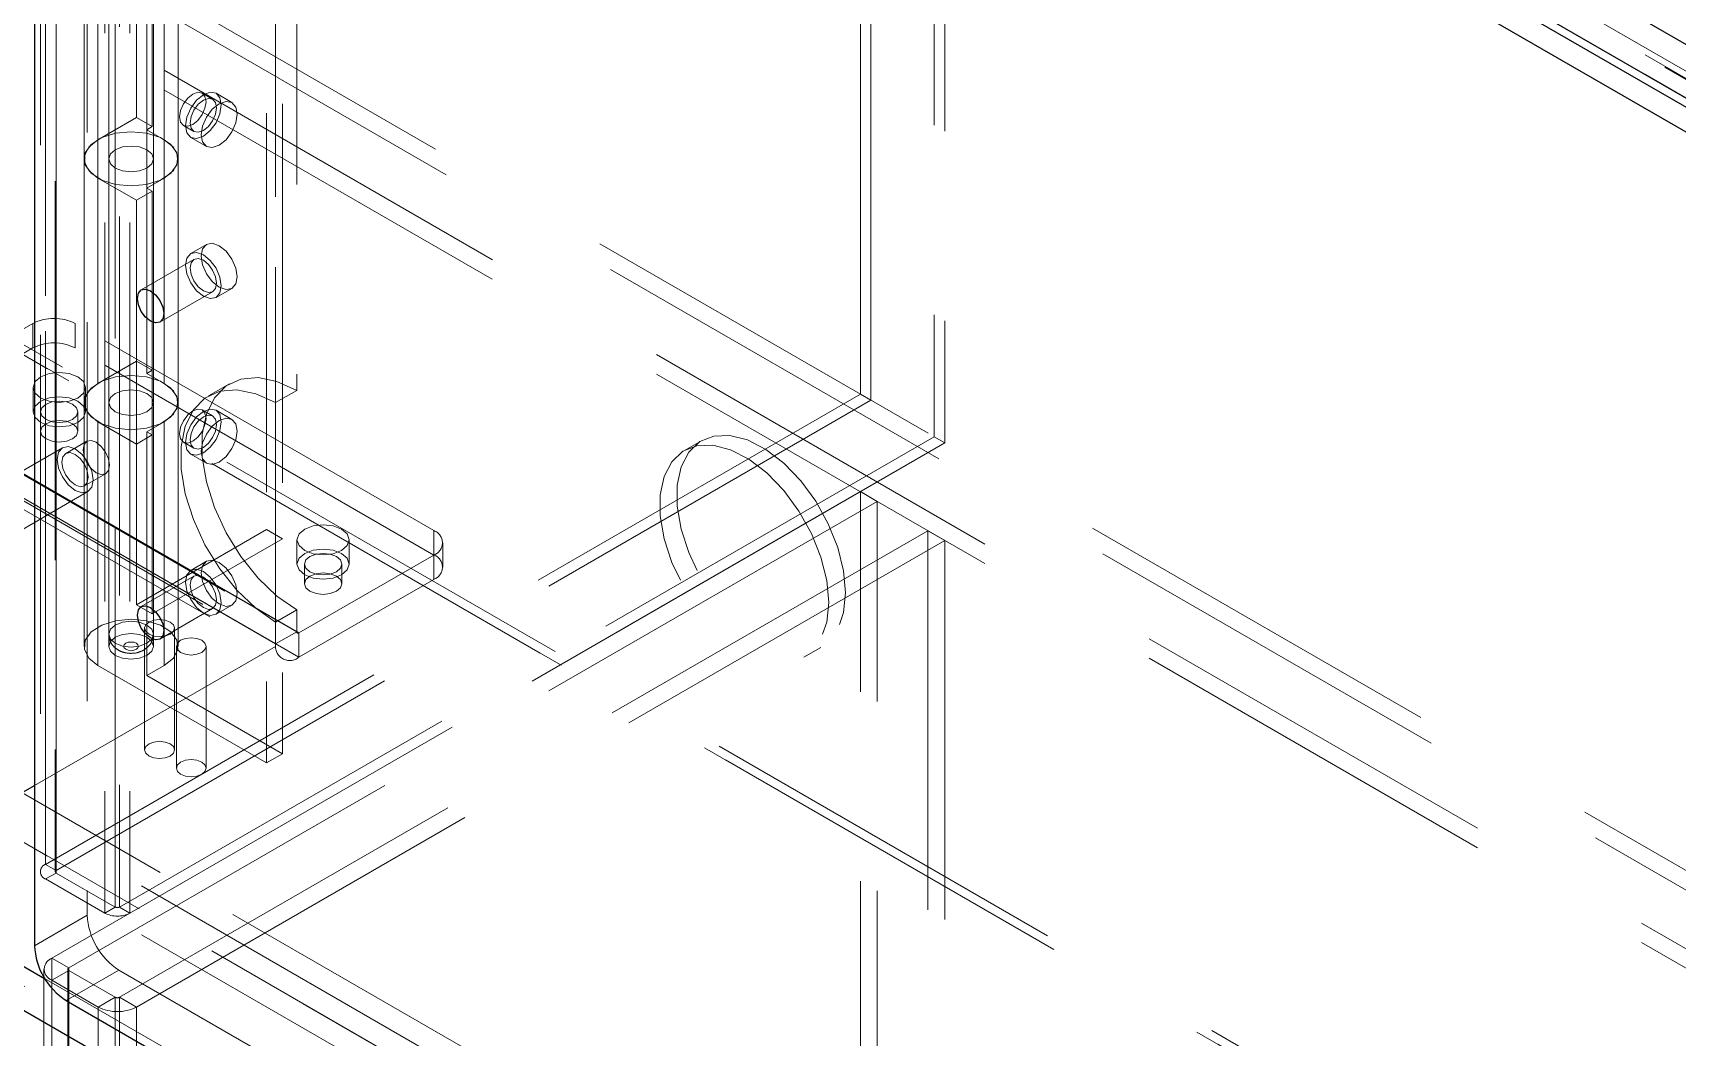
# Model space of a CAD drawing. Header units: millimetres. Extents: x 108 to 5832, y 144 to 4056.
# Drawn here: x 4490.5 to 4600.6, y 2951.1 to 3018.4 of the extents above; entities that cross this region are included whole.
import ezdxf

# ---------------------------------------------------------------- set-up
doc = ezdxf.new("R2010")
doc.units = ezdxf.units.MM
doc.header["$LTSCALE"] = 20
doc.linetypes.add('HIDDEN', pattern=[1.905, 1.27, -0.635])

msp = doc.modelspace()

# ---------------------------------------------------------------- linework, layer by layer
at = {"color": 1, "linetype": 'HIDDEN', "lineweight": 18}
for p, q in [((5316.36, 2519.71), (4135.49, 3201.41)), ((5317.36, 2519.81), (4136.49, 3201.51)), ((5317.77, 2518.89), (4136.91, 3200.59)), ((4302.79, 3187.65), (5214.25, 2661.47)), ((4302.83, 3187.56), (5214.3, 2661.38)), ((5214.4, 2661.39), (4302.93, 3187.57)), ((5290.9, 2505.01), (4110.04, 3186.71)), ((5214.4, 2660.08), (4302.23, 3186.67)), ((5289.49, 2502.56), (4108.62, 3184.26)), ((5317.77, 2489.49), (4136.91, 3171.2)), ((5316.36, 2487.05), (4135.49, 3168.75)), ((5344.64, 2472.35), (4180.75, 3144.25)), ((5344.64, 2469.08), (4180.75, 3140.99)), ((4545.9, 2994.22), (4545.9, 3116.7)), ((4546.6, 2993.81), (4546.6, 3116.29)), ((4550.85, 3113.84), (4550.85, 2991.36)), ((4551.55, 3113.44), (4551.55, 2990.95)), ((4363.46, 3099.54), (5280.16, 2570.34)), ((4364.17, 3097.82), (5280.16, 2569.03)), ((5280.16, 2565.11), (4364.17, 3093.9)), ((5280.16, 2563.81), (4363.46, 3093)), ((4491.31, 2962.71), (4491.31, 3085.19)), ((4491.96, 3084.7), (4491.96, 2962.22)), ((4492.02, 2962.3), (4492.02, 3084.78)), ((4492.02, 3084.62), (4492.02, 2962.13)), ((4495.97, 2959.85), (4495.97, 3082.33)), ((4496.26, 3082.33), (4496.26, 2959.85)), ((4495.27, 3081.92), (4495.27, 2959.44)), ((4496.96, 3081.92), (4496.96, 2959.44)), ((4668.76, 2976.87), (4496.22, 3076.47)), ((4491.31, 3074.65), (4491.31, 2961.73)), ((4494.1, 3075.25), (4494.1, 2959.3)), ((4490.96, 3074.4), (4490.96, 2962.22)), ((4302.93, 3062.47), (5214.4, 2536.3)), ((5214.25, 2536.05), (4302.79, 3062.23)), ((4495.54, 3058.16), (4495.54, 2978.14)), ((4498.54, 2978.14), (4498.54, 3058.16)), ((4507.18, 3051.77), (4507.18, 2970.12)), ((4506.12, 3051.16), (4506.12, 2969.51)), ((4506.72, 2977.32), (4506.72, 3034.48)), ((4506.72, 3032.85), (4506.72, 2993.65)), ((4508.14, 3033.66), (4508.14, 2994.47)), ((4493.89, 3026.32), (4493.89, 3009.99)), ((4495.54, 3026.32), (4495.54, 3009.99)), ((4498.54, 3009.99), (4498.54, 3026.32)), ((4500.19, 3009.99), (4500.19, 3026.32)), ((4494.81, 3008.7), (4494.81, 3025.03)), ((4499.26, 3025.03), (4499.26, 3008.7)), ((4498.1, 3008.03), (4498.1, 3024.36)), ((4498.45, 3024.15), (4498.45, 3012.15)), ((4497.39, 3023.54), (4497.39, 3012.76)), ((4502.5, 3013.99), (4501.8, 3014.39)), ((4503.79, 3013.76), (4502.73, 3014.38)), ((4497.39, 3012.76), (4494.81, 3011.27)), ((4497.39, 3012.76), (4498.45, 3012.15)), ((4498.45, 3012.15), (4498.1, 3011.94)), ((4498.1, 3011.94), (4499.26, 3011.27)), ((4500.55, 3012.23), (4501.25, 3011.82)), ((4494.81, 3011.27), (4494.81, 2994.94)), ((4499.26, 2994.94), (4499.26, 3011.27)), ((4501.03, 3011.43), (4502.09, 3010.82)), ((4493.89, 3009.99), (4493.89, 2993.65)), ((4495.54, 3009.99), (4495.54, 2993.65)), ((4498.54, 2993.65), (4498.54, 3009.99)), ((4500.19, 2993.65), (4500.19, 3009.99)), ((4497.39, 3007.21), (4494.81, 3008.7)), ((4498.1, 3008.03), (4499.26, 3008.7)), ((4497.39, 3007.21), (4498.45, 3007.82)), ((4498.45, 3007.82), (4498.1, 3008.03)), ((4498.1, 3008.03), (4498.1, 2995.61)), ((4498.45, 2991.49), (4498.45, 3007.82)), ((4497.39, 2990.88), (4497.39, 3007.21)), ((4502.09, 3004.25), (4501.03, 3003.64)), ((4501.25, 3003.25), (4497.72, 3001.21)), ((4498.97, 2999.04), (4502.5, 3001.08)), ((4502.73, 3000.7), (4503.79, 3001.31)), ((4481.41, 2993.73), (4490.46, 2998.96)), ((4490.46, 2998.96), (4490.46, 2997.32)), ((4517.33, 2985.08), (4493.29, 2998.96)), ((4493.29, 2997.32), (4493.29, 2998.96)), ((4481.41, 2992.1), (4490.46, 2997.32)), ((4517.33, 2983.44), (4493.29, 2997.32)), ((4494.81, 2994.94), (4497.39, 2996.43)), ((4497.39, 2996.43), (4498.45, 2995.82)), ((4498.1, 2995.61), (4498.45, 2995.82)), ((4498.1, 2995.61), (4499.26, 2994.94)), ((4490.48, 2994.67), (4490.48, 2993.04)), ((4491.31, 2962.71), (4545.9, 2994.22)), ((4493.98, 2993.04), (4493.98, 2994.67)), ((4503.64, 2994.91), (4502.22, 2994.1)), ((4506.72, 2993.65), (4508.14, 2994.47)), ((4545.9, 2994.22), (4546.6, 2993.81)), ((4506.72, 2977.48), (4479.85, 2993)), ((4508.14, 2978.3), (4481.27, 2993.81)), ((4481.31, 2993.72), (4508.18, 2978.21)), ((4508.28, 2978.22), (4481.41, 2993.73)), ((4490.98, 2993.04), (4490.98, 2991.73)), ((4492.02, 2962.3), (4546.6, 2993.81)), ((4493.48, 2991.73), (4493.48, 2993.04)), ((4493.89, 2993.65), (4493.89, 2977.32)), ((4495.54, 2993.65), (4495.54, 2977.32)), ((4498.54, 2977.32), (4498.54, 2993.65)), ((4500.19, 2977.32), (4500.19, 2993.65)), ((4502.5, 2992.76), (4501.8, 2993.16)), ((4503.79, 2992.53), (4502.73, 2993.15)), ((4479.85, 2992.83), (4506.72, 2977.32)), ((4480.31, 2991.99), (4507.18, 2976.48)), ((4508.28, 2976.59), (4481.41, 2992.1)), ((4494.81, 2976.04), (4494.81, 2992.37)), ((4494.81, 2992.37), (4497.39, 2990.88)), ((4499.26, 2992.37), (4498.1, 2991.69)), ((4499.26, 2992.37), (4499.26, 2976.04)), ((4494.08, 2991.06), (4492.66, 2990.24)), ((4550.85, 2991.36), (4496.26, 2959.85)), ((4551.55, 2990.95), (4496.96, 2959.44)), ((4497.39, 2990.88), (4498.45, 2991.49)), ((4497.39, 2990.88), (4497.39, 2980.1)), ((4498.1, 2991.69), (4498.45, 2991.49)), ((4498.1, 2975.36), (4498.1, 2991.69)), ((4498.45, 2991.49), (4498.45, 2979.49)), ((4500.55, 2991), (4501.25, 2990.59)), ((4535.25, 2991.1), (4534.12, 2990.45)), ((4551.55, 2990.95), (4550.85, 2991.36)), ((4492.44, 2990.63), (4477.16, 2981.81)), ((4501.03, 2990.2), (4502.09, 2989.59)), ((4493.91, 2988.08), (4495.33, 2988.89)), ((4478.86, 2978.87), (4494.14, 2987.69)), ((4545.9, 2987.69), (4491.73, 2956.42)), ((4545.9, 2987.69), (4547.03, 2987.03)), ((4545.9, 2859.98), (4545.9, 2987.69)), ((4547.03, 2987.03), (4492.86, 2955.77)), ((4547.03, 2859.33), (4547.03, 2987.03)), ((4496.26, 2953.81), (4550.42, 2985.07)), ((4497.39, 2980.1), (4506.12, 2985.14)), ((4497.39, 2953.15), (4551.55, 2984.42)), ((4498.45, 2979.49), (4507.18, 2984.53)), ((4506.12, 2985.14), (4507.18, 2984.53)), ((4508.15, 2984.46), (4508.15, 2982.83)), ((4511.65, 2982.83), (4511.65, 2984.46)), ((4517.33, 2985.08), (4517.33, 2983.44)), ((4517.92, 2982.63), (4517.92, 2984.26)), ((4551.55, 2984.42), (4550.42, 2985.07)), ((4550.42, 2985.07), (4550.42, 2857.37)), ((4551.55, 2984.42), (4551.55, 2856.71)), ((4502.09, 2983.02), (4501.03, 2982.41)), ((4508.28, 2978.22), (4517.33, 2983.44)), ((4517.33, 2981.81), (4517.33, 2983.44)), ((4501.25, 2982.02), (4497.72, 2979.98)), ((4508.65, 2982.83), (4508.65, 2981.52)), ((4511.15, 2981.52), (4511.15, 2982.83)), ((4508.28, 2976.59), (4517.33, 2981.81)), ((4498.45, 2979.49), (4497.39, 2980.1)), ((4498.97, 2977.81), (4502.5, 2979.85)), ((4502.73, 2979.47), (4503.79, 2980.08)), ((4508.14, 2979.77), (4506.72, 2978.95)), ((4508.14, 2979.77), (4508.14, 2978.3)), ((4506.72, 2978.95), (4506.72, 2977.48)), ((4497.94, 2978.55), (4497.94, 2970.38)), ((4499.94, 2970.38), (4499.94, 2978.55)), ((4506.72, 2977.48), (4508.14, 2978.3)), ((4508.28, 2978.22), (4508.28, 2976.59)), ((4490.57, 2967.99), (4506.72, 2977.32)), ((4500.07, 2977.32), (4500.07, 2969.15)), ((4502.07, 2969.15), (4502.07, 2977.32)), ((4542.12, 2976.59), (4543.25, 2977.25)), ((4506.12, 2969.51), (4494.81, 2976.04)), ((4498.1, 2975.36), (4499.26, 2976.04)), ((4507.18, 2970.12), (4498.1, 2975.36)), ((4506.12, 2969.51), (4507.18, 2970.12)), ((4492.02, 2962.3), (4491.31, 2962.71)), ((4492.02, 2962.13), (4491.31, 2961.73)), ((4492.02, 2962.13), (4495.97, 2959.85)), ((4491.31, 2961.73), (4495.27, 2959.44)), ((4494.1, 2959.3), (4490.57, 2957.26)), ((4495.97, 2959.85), (4495.27, 2959.44)), ((4496.26, 2959.85), (4496.96, 2959.44)), ((4491.2, 2955.68), (4491.2, 2947.95)), ((4492.86, 2955.77), (4491.73, 2956.42)), ((4491.73, 2828.71), (4491.73, 2956.42)), ((4492.86, 2955.6), (4491.73, 2954.95)), ((4492.69, 2953.58), (4496.22, 2955.62)), ((4492.81, 2955.68), (4492.81, 2827.98)), ((4492.86, 2828.06), (4492.86, 2955.77)), ((4495.97, 2953.81), (4492.86, 2955.6)), ((4492.86, 2955.6), (4492.86, 2827.9)), ((4496.22, 2955.62), (4668.76, 2856.02)), ((4491.24, 2955.07), (4666.66, 2853.8)), ((4494.84, 2953.15), (4491.73, 2954.95)), ((4491.73, 2947.65), (4491.73, 2954.95)), ((4495.97, 2953.81), (4494.84, 2953.15)), ((4495.97, 2826.1), (4495.97, 2953.81)), ((4496.26, 2953.81), (4497.39, 2953.15)), ((4496.26, 2953.81), (4496.26, 2826.1)), ((4494.84, 2825.45), (4494.84, 2953.15)), ((4497.39, 2953.15), (4497.39, 2910.86))]:
    msp.add_line(p, q, dxfattribs=at)
at = {"color": 7, "linetype": 'Continuous', "lineweight": 25}
for p, q in [((4300.95, 3190.99), (5213.12, 2664.41)), ((4300.95, 3187.4), (5213.12, 2660.82)), ((4301.33, 3186.58), (5213.5, 2659.99)), ((4665.22, 2974.83), (4492.69, 3074.43)), ((4490.57, 3073.21), (4490.57, 2957.26)), ((4300.95, 3061.98), (5213.12, 2535.4)), ((4489.05, 2967.12), (4490.57, 2967.99)), ((4492.69, 2953.58), (4665.22, 2853.98))]:
    msp.add_line(p, q, dxfattribs=at)
at = {"color": 8, "linetype": 'Continuous', "lineweight": 25}
msp.add_line((4484.23, 2959.12), (4491.24, 2955.07), dxfattribs=at)
at = {"color": 1, "linetype": 'HIDDEN', "lineweight": 18, "flags": 128}
for points in [[(4501.17, 3014.33), (4500.83, 3014.06), (4500.55, 3013.67), (4500.36, 3013.23), (4500.29, 3012.8), (4500.36, 3012.45), (4500.55, 3012.23), (4500.83, 3012.17), (4501.17, 3012.29), (4501.51, 3012.56), (4501.8, 3012.95), (4501.99, 3013.39), (4502.06, 3013.82), (4501.99, 3014.17), (4501.8, 3014.39), (4501.51, 3014.45), (4501.17, 3014.33)], [(4500.68, 3012.21), (4500.77, 3012.79), (4501.03, 3013.39), (4501.42, 3013.92), (4501.88, 3014.29), (4502.34, 3014.45), (4502.73, 3014.38), (4502.99, 3014.08), (4503.08, 3013.6), (4502.99, 3013.01), (4502.73, 3012.41), (4502.34, 3011.89), (4501.88, 3011.52), (4501.42, 3011.36), (4501.03, 3011.43), (4500.77, 3011.73), (4500.68, 3012.21)], [(4501.88, 3013.92), (4501.54, 3013.65), (4501.25, 3013.26), (4501.06, 3012.82), (4501, 3012.39), (4501.06, 3012.04), (4501.25, 3011.82), (4501.54, 3011.77), (4501.88, 3011.88), (4502.22, 3012.16), (4502.5, 3012.54), (4502.7, 3012.98), (4502.76, 3013.41), (4502.7, 3013.77), (4502.5, 3013.99), (4502.22, 3014.04), (4501.88, 3013.92)], [(4501.74, 3011.6), (4501.83, 3012.18), (4502.09, 3012.78), (4502.48, 3013.31), (4502.94, 3013.68), (4503.4, 3013.84), (4503.79, 3013.76), (4504.05, 3013.46), (4504.14, 3012.99), (4504.05, 3012.4), (4503.79, 3011.8), (4503.4, 3011.27), (4502.94, 3010.9), (4502.48, 3010.74), (4502.09, 3010.82), (4501.83, 3011.12), (4501.74, 3011.6)], [(4499.26, 3008.7), (4499.87, 3009.2), (4500.17, 3009.78), (4500.11, 3010.39), (4499.7, 3010.95), (4499, 3011.41), (4498.08, 3011.7), (4497.04, 3011.8), (4496, 3011.7), (4495.07, 3011.41), (4494.37, 3010.95), (4493.96, 3010.39), (4493.91, 3009.78), (4494.2, 3009.2), (4494.81, 3008.7)], [(4499.26, 3011.27), (4499.87, 3010.77), (4500.17, 3010.19), (4500.11, 3009.58), (4499.7, 3009.02), (4499, 3008.56), (4498.08, 3008.27), (4497.04, 3008.17), (4496, 3008.27), (4495.07, 3008.56), (4494.37, 3009.02), (4493.96, 3009.58), (4493.91, 3010.19), (4494.2, 3010.77), (4494.81, 3011.27)], [(4495.97, 3010.6), (4496.46, 3010.79), (4497.04, 3010.85), (4497.61, 3010.79), (4498.1, 3010.6), (4498.42, 3010.32), (4498.54, 3009.99), (4498.42, 3009.65), (4498.1, 3009.37), (4497.61, 3009.19), (4497.04, 3009.12), (4496.46, 3009.19), (4495.97, 3009.37), (4495.65, 3009.65), (4495.54, 3009.99), (4495.65, 3010.32), (4495.97, 3010.6)], [(4498.1, 3010.6), (4497.61, 3010.79), (4497.04, 3010.85), (4496.46, 3010.79), (4495.97, 3010.6), (4495.65, 3010.32), (4495.54, 3009.99), (4495.65, 3009.65), (4495.97, 3009.37), (4496.46, 3009.19), (4497.04, 3009.12), (4497.61, 3009.19), (4498.1, 3009.37), (4498.42, 3009.65), (4498.54, 3009.99), (4498.42, 3010.32), (4498.1, 3010.6)], [(4504.14, 3002.09), (4504.05, 3002.67), (4503.79, 3003.27), (4503.4, 3003.8), (4502.94, 3004.17), (4502.48, 3004.33), (4502.09, 3004.25), (4501.83, 3003.95), (4501.74, 3003.47), (4501.83, 3002.89), (4502.09, 3002.29), (4502.48, 3001.76), (4502.94, 3001.39), (4503.4, 3001.23), (4503.79, 3001.31), (4504.05, 3001.61), (4504.14, 3002.09)], [(4503.08, 3001.47), (4502.99, 3002.06), (4502.73, 3002.66), (4502.34, 3003.18), (4501.88, 3003.56), (4501.42, 3003.72), (4501.03, 3003.64), (4500.77, 3003.34), (4500.68, 3002.86), (4500.77, 3002.28), (4501.03, 3001.68), (4501.42, 3001.15), (4501.88, 3000.78), (4502.34, 3000.62), (4502.73, 3000.7), (4502.99, 3001), (4503.08, 3001.47)], [(4501, 3002.68), (4501.06, 3003.03), (4501.25, 3003.25), (4501.54, 3003.31), (4501.88, 3003.19), (4502.22, 3002.92), (4502.5, 3002.53), (4502.7, 3002.09), (4502.76, 3001.66), (4502.7, 3001.31), (4502.5, 3001.08), (4502.22, 3001.03), (4501.88, 3001.15), (4501.54, 3001.42), (4501.25, 3001.81), (4501.06, 3002.25), (4501, 3002.68)], [(4493.46, 2993.95), (4493.84, 2994.28), (4493.98, 2994.67), (4493.84, 2995.06), (4493.46, 2995.38), (4492.9, 2995.6), (4492.23, 2995.68), (4491.56, 2995.6), (4490.99, 2995.38), (4490.61, 2995.06), (4490.48, 2994.67), (4490.61, 2994.28), (4490.99, 2993.95), (4491.56, 2993.74), (4492.23, 2993.66), (4492.9, 2993.74), (4493.46, 2993.95)], [(4494.81, 2992.37), (4494.2, 2992.87), (4493.91, 2993.45), (4493.96, 2994.06), (4494.37, 2994.62), (4495.07, 2995.08), (4496, 2995.37), (4497.04, 2995.47), (4498.08, 2995.37), (4499, 2995.08), (4499.7, 2994.62), (4500.11, 2994.06), (4500.17, 2993.45), (4499.87, 2992.87), (4499.26, 2992.37)], [(4508.14, 2979.77), (4506.81, 2980.69), (4505.55, 2981.9), (4504.4, 2983.33), (4503.41, 2984.93), (4502.63, 2986.63), (4502.08, 2988.34), (4501.81, 2990), (4501.81, 2991.54), (4502.08, 2992.88), (4502.63, 2993.97), (4503.41, 2994.77), (4504.4, 2995.22), (4505.55, 2995.33), (4506.81, 2995.07), (4508.14, 2994.47)], [(4493.46, 2992.32), (4493.84, 2992.65), (4493.98, 2993.04), (4493.84, 2993.42), (4493.46, 2993.75), (4492.9, 2993.97), (4492.23, 2994.05), (4491.56, 2993.97), (4490.99, 2993.75), (4490.61, 2993.42), (4490.48, 2993.04), (4490.61, 2992.65), (4490.99, 2992.32), (4491.56, 2992.1), (4492.23, 2992.03), (4492.9, 2992.1), (4493.46, 2992.32)], [(4494.81, 2994.94), (4494.2, 2994.44), (4493.91, 2993.86), (4493.96, 2993.25), (4494.37, 2992.69), (4495.07, 2992.23), (4496, 2991.94), (4497.04, 2991.84), (4498.08, 2991.94), (4499, 2992.23), (4499.7, 2992.69), (4500.11, 2993.25), (4500.17, 2993.86), (4499.87, 2994.44), (4499.26, 2994.94)], [(4495.97, 2994.27), (4495.65, 2993.99), (4495.54, 2993.65), (4495.65, 2993.32), (4495.97, 2993.04), (4496.46, 2992.85), (4497.04, 2992.79), (4497.61, 2992.85), (4498.1, 2993.04), (4498.42, 2993.32), (4498.54, 2993.65), (4498.42, 2993.99), (4498.1, 2994.27), (4497.61, 2994.45), (4497.04, 2994.52), (4496.46, 2994.45), (4495.97, 2994.27)], [(4498.1, 2994.27), (4498.42, 2993.99), (4498.54, 2993.65), (4498.42, 2993.32), (4498.1, 2993.04), (4497.61, 2992.85), (4497.04, 2992.79), (4496.46, 2992.85), (4495.97, 2993.04), (4495.65, 2993.32), (4495.54, 2993.65), (4495.65, 2993.99), (4495.97, 2994.27), (4496.46, 2994.45), (4497.04, 2994.52), (4497.61, 2994.45), (4498.1, 2994.27)], [(4506.72, 2993.65), (4505.4, 2994.25), (4504.13, 2994.51), (4502.98, 2994.41), (4501.99, 2993.95), (4501.21, 2993.16), (4500.67, 2992.07), (4500.39, 2990.72), (4500.39, 2989.19), (4500.67, 2987.53), (4501.21, 2985.81), (4501.99, 2984.12), (4502.98, 2982.52), (4504.13, 2981.08), (4505.4, 2979.88), (4506.72, 2978.95)], [(4491.34, 2993.55), (4491.07, 2993.31), (4490.98, 2993.04), (4491.07, 2992.76), (4491.34, 2992.53), (4491.75, 2992.37), (4492.23, 2992.31), (4492.71, 2992.37), (4493.11, 2992.53), (4493.38, 2992.76), (4493.48, 2993.04), (4493.38, 2993.31), (4493.11, 2993.55), (4492.71, 2993.7), (4492.23, 2993.76), (4491.75, 2993.7), (4491.34, 2993.55)], [(4501.17, 2993.1), (4500.83, 2992.83), (4500.55, 2992.44), (4500.36, 2992), (4500.29, 2991.57), (4500.36, 2991.22), (4500.55, 2991), (4500.83, 2990.94), (4501.17, 2991.06), (4501.51, 2991.33), (4501.8, 2991.72), (4501.99, 2992.16), (4502.06, 2992.59), (4501.99, 2992.94), (4501.8, 2993.16), (4501.51, 2993.22), (4501.17, 2993.1)], [(4500.68, 2990.98), (4500.77, 2991.56), (4501.03, 2992.16), (4501.42, 2992.69), (4501.88, 2993.06), (4502.34, 2993.22), (4502.73, 2993.15), (4502.99, 2992.85), (4503.08, 2992.37), (4502.99, 2991.78), (4502.73, 2991.18), (4502.34, 2990.66), (4501.88, 2990.29), (4501.42, 2990.13), (4501.03, 2990.2), (4500.77, 2990.5), (4500.68, 2990.98)], [(4491.34, 2992.24), (4491.07, 2992.01), (4490.98, 2991.73), (4491.07, 2991.45), (4491.34, 2991.22), (4491.75, 2991.06), (4492.23, 2991.01), (4492.71, 2991.06), (4493.11, 2991.22), (4493.38, 2991.45), (4493.48, 2991.73), (4493.38, 2992.01), (4493.11, 2992.24), (4492.71, 2992.4), (4492.23, 2992.45), (4491.75, 2992.4), (4491.34, 2992.24)], [(4501.88, 2992.69), (4501.54, 2992.42), (4501.25, 2992.03), (4501.06, 2991.59), (4501, 2991.16), (4501.06, 2990.81), (4501.25, 2990.59), (4501.54, 2990.54), (4501.88, 2990.65), (4502.22, 2990.93), (4502.5, 2991.31), (4502.7, 2991.75), (4502.76, 2992.18), (4502.7, 2992.54), (4502.5, 2992.76), (4502.22, 2992.81), (4501.88, 2992.69)], [(4501.74, 2990.37), (4501.83, 2990.95), (4502.09, 2991.55), (4502.48, 2992.08), (4502.94, 2992.45), (4503.4, 2992.61), (4503.79, 2992.53), (4504.05, 2992.23), (4504.14, 2991.75), (4504.05, 2991.17), (4503.79, 2990.57), (4503.4, 2990.04), (4502.94, 2989.67), (4502.48, 2989.51), (4502.09, 2989.59), (4501.83, 2989.89), (4501.74, 2990.37)], [(4493.29, 2987.77), (4493.75, 2987.61), (4494.14, 2987.69), (4494.4, 2987.99), (4494.49, 2988.47), (4494.4, 2989.05), (4494.14, 2989.65), (4493.75, 2990.18), (4493.29, 2990.55), (4492.83, 2990.71), (4492.44, 2990.63), (4492.18, 2990.33), (4492.09, 2989.85), (4492.18, 2989.27), (4492.44, 2988.67), (4492.83, 2988.14), (4493.29, 2987.77)], [(4493.82, 2990.49), (4493.89, 2990.84), (4494.08, 2991.06), (4494.36, 2991.11), (4494.7, 2991), (4495.04, 2990.72), (4495.33, 2990.34), (4495.52, 2989.89), (4495.59, 2989.47), (4495.52, 2989.11), (4495.33, 2988.89), (4495.04, 2988.84), (4494.7, 2988.95), (4494.36, 2989.23), (4494.08, 2989.61), (4493.89, 2990.06), (4493.82, 2990.49)], [(4543.78, 2980.26), (4543.64, 2981.74), (4543.25, 2983.3), (4542.62, 2984.88), (4541.78, 2986.39), (4540.77, 2987.76), (4539.63, 2988.94), (4538.42, 2989.87), (4537.2, 2990.5), (4536.02, 2990.8), (4534.94, 2990.76), (4534.01, 2990.39), (4533.27, 2989.69), (4532.76, 2988.7), (4532.49, 2987.48), (4532.49, 2986.06), (4532.76, 2984.53), (4533.27, 2982.95), (4534.01, 2981.4), (4534.94, 2979.95), (4536.02, 2978.66), (4537.2, 2977.6), (4538.42, 2976.82), (4539.63, 2976.35), (4540.77, 2976.22), (4541.78, 2976.43), (4542.62, 2976.97), (4543.25, 2977.82), (4543.64, 2978.93), (4543.78, 2980.26)], [(4544.91, 2980.91), (4544.77, 2982.39), (4544.38, 2983.95), (4543.75, 2985.53), (4542.91, 2987.04), (4541.9, 2988.42), (4540.76, 2989.6), (4539.56, 2990.52), (4538.33, 2991.15), (4537.16, 2991.45), (4536.08, 2991.41), (4535.14, 2991.04), (4534.4, 2990.34), (4533.89, 2989.36), (4533.63, 2988.13), (4533.63, 2986.72), (4533.89, 2985.18), (4534.4, 2983.61), (4535.14, 2982.05), (4536.08, 2980.6), (4537.16, 2979.32), (4538.33, 2978.26), (4539.56, 2977.48), (4540.76, 2977.01), (4541.9, 2976.87), (4542.91, 2977.08), (4543.75, 2977.62), (4544.38, 2978.47), (4544.77, 2979.58), (4544.91, 2980.91)], [(4494.17, 2988.65), (4494.1, 2989.08), (4493.91, 2989.52), (4493.63, 2989.91), (4493.29, 2990.18), (4492.95, 2990.3), (4492.66, 2990.24), (4492.47, 2990.02), (4492.4, 2989.67), (4492.47, 2989.24), (4492.66, 2988.8), (4492.95, 2988.41), (4493.29, 2988.14), (4493.63, 2988.02), (4493.91, 2988.08), (4494.1, 2988.3), (4494.17, 2988.65)], [(4511.14, 2983.75), (4511.52, 2984.08), (4511.65, 2984.46), (4511.52, 2984.85), (4511.14, 2985.18), (4510.57, 2985.4), (4509.9, 2985.47), (4509.24, 2985.4), (4508.67, 2985.18), (4508.29, 2984.85), (4508.15, 2984.46), (4508.29, 2984.08), (4508.67, 2983.75), (4509.24, 2983.53), (4509.9, 2983.45), (4510.57, 2983.53), (4511.14, 2983.75)], [(4504.14, 2980.86), (4504.05, 2981.44), (4503.79, 2982.04), (4503.4, 2982.57), (4502.94, 2982.94), (4502.48, 2983.1), (4502.09, 2983.02), (4501.83, 2982.72), (4501.74, 2982.24), (4501.83, 2981.66), (4502.09, 2981.06), (4502.48, 2980.53), (4502.94, 2980.16), (4503.4, 2980), (4503.79, 2980.08), (4504.05, 2980.38), (4504.14, 2980.86)], [(4511.14, 2982.12), (4511.52, 2982.44), (4511.65, 2982.83), (4511.52, 2983.22), (4511.14, 2983.55), (4510.57, 2983.76), (4509.9, 2983.84), (4509.24, 2983.76), (4508.67, 2983.55), (4508.29, 2983.22), (4508.15, 2982.83), (4508.29, 2982.44), (4508.67, 2982.12), (4509.24, 2981.9), (4509.9, 2981.82), (4510.57, 2981.9), (4511.14, 2982.12)], [(4509.02, 2983.34), (4508.75, 2983.11), (4508.65, 2982.83), (4508.75, 2982.55), (4509.02, 2982.32), (4509.43, 2982.16), (4509.9, 2982.11), (4510.38, 2982.16), (4510.79, 2982.32), (4511.06, 2982.55), (4511.15, 2982.83), (4511.06, 2983.11), (4510.79, 2983.34), (4510.38, 2983.5), (4509.9, 2983.55), (4509.43, 2983.5), (4509.02, 2983.34)], [(4503.08, 2980.24), (4502.99, 2980.83), (4502.73, 2981.43), (4502.34, 2981.95), (4501.88, 2982.33), (4501.42, 2982.49), (4501.03, 2982.41), (4500.77, 2982.11), (4500.68, 2981.63), (4500.77, 2981.05), (4501.03, 2980.45), (4501.42, 2979.92), (4501.88, 2979.55), (4502.34, 2979.39), (4502.73, 2979.47), (4502.99, 2979.77), (4503.08, 2980.24)], [(4501, 2981.45), (4501.06, 2981.8), (4501.25, 2982.02), (4501.54, 2982.08), (4501.88, 2981.96), (4502.22, 2981.69), (4502.5, 2981.3), (4502.7, 2980.86), (4502.76, 2980.43), (4502.7, 2980.08), (4502.5, 2979.85), (4502.22, 2979.8), (4501.88, 2979.92), (4501.54, 2980.19), (4501.25, 2980.58), (4501.06, 2981.02), (4501, 2981.45)], [(4509.02, 2982.03), (4508.75, 2981.8), (4508.65, 2981.52), (4508.75, 2981.25), (4509.02, 2981.01), (4509.43, 2980.86), (4509.9, 2980.8), (4510.38, 2980.86), (4510.79, 2981.01), (4511.06, 2981.25), (4511.15, 2981.52), (4511.06, 2981.8), (4510.79, 2982.03), (4510.38, 2982.19), (4509.9, 2982.25), (4509.43, 2982.19), (4509.02, 2982.03)], [(4499.26, 2976.04), (4499.87, 2976.53), (4500.17, 2977.12), (4500.11, 2977.73), (4499.7, 2978.29), (4499, 2978.75), (4498.08, 2979.04), (4497.04, 2979.14), (4496, 2979.04), (4495.07, 2978.75), (4494.37, 2978.29), (4493.96, 2977.73), (4493.91, 2977.12), (4494.2, 2976.53), (4494.81, 2976.04)], [(4498.1, 2978.75), (4497.61, 2978.94), (4497.04, 2979.01), (4496.46, 2978.94), (4495.97, 2978.75), (4495.65, 2978.47), (4495.54, 2978.14), (4495.65, 2977.81), (4495.97, 2977.53), (4496.46, 2977.34), (4497.04, 2977.27), (4497.61, 2977.34), (4498.1, 2977.53), (4498.42, 2977.81), (4498.54, 2978.14), (4498.42, 2978.47), (4498.1, 2978.75)], [(4498.24, 2978.14), (4498.02, 2978.32), (4497.94, 2978.55), (4498.02, 2978.77), (4498.24, 2978.95), (4498.56, 2979.08), (4498.94, 2979.12), (4499.33, 2979.08), (4499.65, 2978.95), (4499.87, 2978.77), (4499.94, 2978.55), (4499.87, 2978.32), (4499.65, 2978.14), (4499.33, 2978.01), (4498.94, 2977.97), (4498.56, 2978.01), (4498.24, 2978.14)], [(4495.97, 2977.94), (4496.46, 2978.12), (4497.04, 2978.19), (4497.61, 2978.12), (4498.1, 2977.94), (4498.42, 2977.65), (4498.54, 2977.32), (4498.42, 2976.99), (4498.1, 2976.71), (4497.61, 2976.52), (4497.04, 2976.46), (4496.46, 2976.52), (4495.97, 2976.71), (4495.65, 2976.99), (4495.54, 2977.32), (4495.65, 2977.65), (4495.97, 2977.94)], [(4497.39, 2977.12), (4497.5, 2977.21), (4497.54, 2977.32), (4497.5, 2977.43), (4497.39, 2977.53), (4497.23, 2977.59), (4497.04, 2977.61), (4496.84, 2977.59), (4496.68, 2977.53), (4496.57, 2977.43), (4496.54, 2977.32), (4496.57, 2977.21), (4496.68, 2977.12), (4496.84, 2977.06), (4497.04, 2977.03), (4497.23, 2977.06), (4497.39, 2977.12)], [(4500.36, 2976.91), (4500.14, 2977.1), (4500.07, 2977.32), (4500.14, 2977.54), (4500.36, 2977.73), (4500.68, 2977.85), (4501.07, 2977.9), (4501.45, 2977.85), (4501.77, 2977.73), (4501.99, 2977.54), (4502.07, 2977.32), (4501.99, 2977.1), (4501.77, 2976.91), (4501.45, 2976.79), (4501.07, 2976.74), (4500.68, 2976.79), (4500.36, 2976.91)], [(4499.65, 2970.79), (4499.87, 2970.6), (4499.94, 2970.38), (4499.87, 2970.16), (4499.65, 2969.97), (4499.33, 2969.85), (4498.94, 2969.8), (4498.56, 2969.85), (4498.24, 2969.97), (4498.02, 2970.16), (4497.94, 2970.38), (4498.02, 2970.6), (4498.24, 2970.79), (4498.56, 2970.91), (4498.94, 2970.96), (4499.33, 2970.91), (4499.65, 2970.79)], [(4501.77, 2969.56), (4501.99, 2969.38), (4502.07, 2969.15), (4501.99, 2968.93), (4501.77, 2968.75), (4501.45, 2968.62), (4501.07, 2968.58), (4500.68, 2968.62), (4500.36, 2968.75), (4500.14, 2968.93), (4500.07, 2969.15), (4500.14, 2969.38), (4500.36, 2969.56), (4500.68, 2969.69), (4501.07, 2969.73), (4501.45, 2969.69), (4501.77, 2969.56)]]:
    msp.add_lwpolyline(points, dxfattribs=at)
at = {"color": 7, "linetype": 'Continuous', "lineweight": 25, "flags": 128}
for points in [[(4497.46, 3000.64), (4497.53, 3000.99), (4497.72, 3001.21), (4498.01, 3001.26), (4498.34, 3001.15), (4498.68, 3000.87), (4498.97, 3000.49), (4499.16, 3000.05), (4499.23, 2999.62), (4499.16, 2999.26), (4498.97, 2999.04), (4498.68, 2998.99), (4498.34, 2999.11), (4498.01, 2999.38), (4497.72, 2999.77), (4497.53, 3000.21), (4497.46, 3000.64)], [(4497.46, 2979.41), (4497.53, 2979.76), (4497.72, 2979.98), (4498.01, 2980.03), (4498.34, 2979.92), (4498.68, 2979.64), (4498.97, 2979.26), (4499.16, 2978.82), (4499.23, 2978.39), (4499.16, 2978.03), (4498.97, 2977.81), (4498.68, 2977.76), (4498.34, 2977.88), (4498.01, 2978.15), (4497.72, 2978.54), (4497.53, 2978.98), (4497.46, 2979.41)]]:
    msp.add_lwpolyline(points, dxfattribs=at)
at = {"color": 1, "linetype": 'HIDDEN', "lineweight": 18}
for centre, radius, start, end in [((4491.87, 2996.23), 3.07, 62.611, 117.3875), ((4491.87, 2994.59), 3.07, 62.611, 117.3875), ((4517.02, 2984.26), 0.873, 290.785, 69.2195), ((4517.02, 2982.63), 0.873, 290.785, 69.2195), ((4508.22, 2978.29), 0.0873, 170.7813, 309.2227), ((4507.67, 2977.33), 0.961, 170.7883, 309.2009), ((4491.49, 2962.22), 0.524, 110.779, 249.2161), ((4492.05, 2962.22), 0.0873, 110.8115, 249.2032), ((4498.71, 2959.51), 4.61, 182.6065, 237.3935), ((4496.12, 2961.08), 1.84, 242.6134, 297.3849), ((4496.12, 2960.12), 0.307, 242.606, 297.3891), ((4492.01, 2955.68), 0.786, 110.78, 249.2167), ((4492.89, 2955.68), 0.0873, 110.8229, 249.1919), ((4496.12, 2954.08), 0.308, 242.6243, 297.3708), ((4496.12, 2955.61), 2.77, 242.612, 297.3869)]:
    msp.add_arc(centre, radius, start, end, dxfattribs=at)
at = {"color": 7, "linetype": 'Continuous', "lineweight": 25}
msp.add_arc((4495.17, 2957.47), 4.61, 182.6065, 237.3935, dxfattribs=at)
at = {"color": 1, "linetype": 'HIDDEN', "lineweight": 18}
for points, knots in [([(4495.55, 2978.14), (4495.56, 2978.02), (4495.57, 2977.76), (4495.76, 2977.41), (4496.06, 2977.13), (4496.45, 2976.92), (4496.95, 2976.83), (4497.47, 2976.87), (4497.76, 2977.01), (4497.89, 2977.07)], [0, 0, 0, 0, 0.119303, 0.251714, 0.379145, 0.517079, 0.679488, 0.865794, 1, 1, 1, 1]), ([(4497.89, 2977.07), (4498.04, 2977.18), (4498.3, 2977.37), (4498.51, 2977.78), (4498.52, 2978.03), (4498.52, 2978.14)], [0, 0, 0, 0, 0.419595, 0.753022, 1, 1, 1, 1])]:
    msp.add_open_spline(points, degree=3, knots=knots, dxfattribs=at)

doc.saveas('drawing.dxf')
